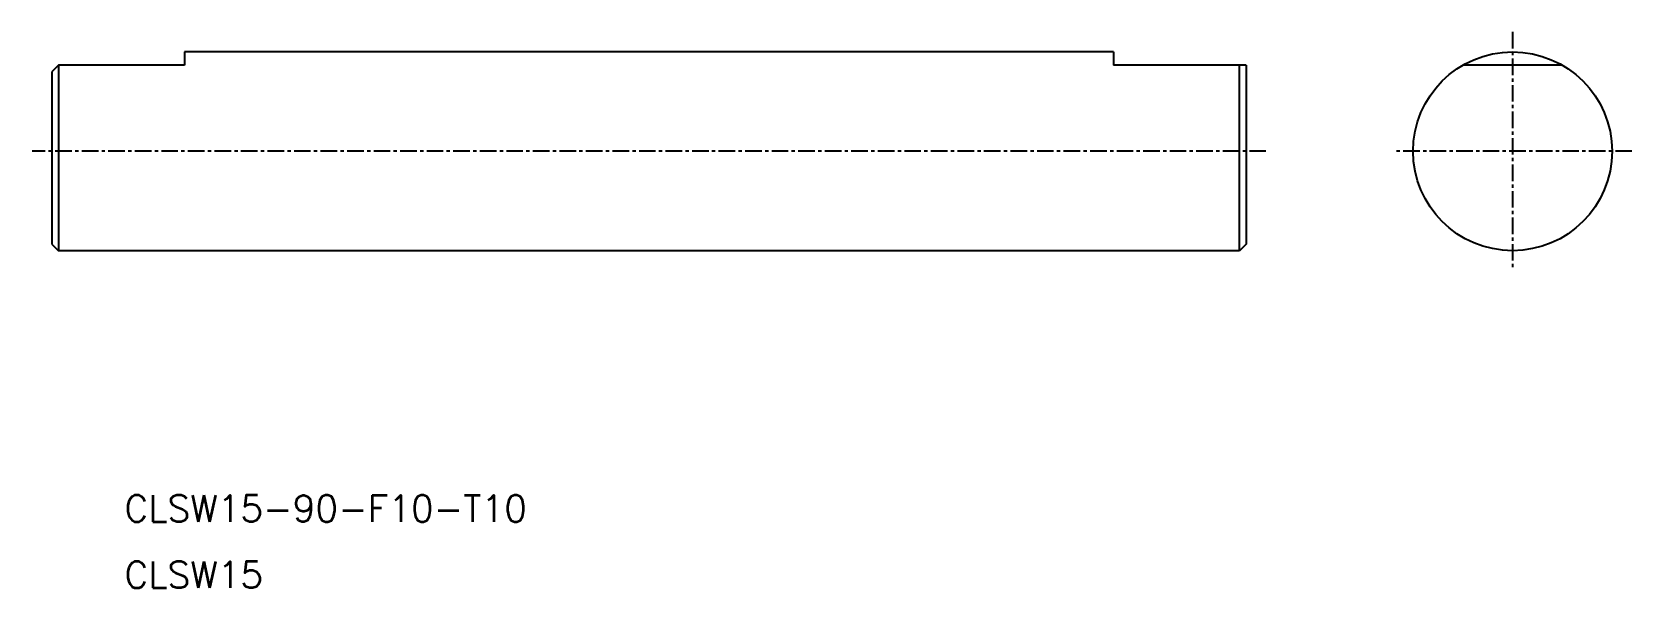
# Model space of a CAD drawing. Extents: x -19851 to -19730, y 30600 to 31575.
# Drawn here: x -19850.9 to -19730.3, y 31532.7 to 31574.6 of the extents above; entities outside this region: 1.
import ezdxf

# ---------------------------------------------------------------- set-up
doc = ezdxf.new("R2010")
doc.units = 0
doc.header["$PDMODE"] = 1
doc.linetypes.add('CENTER', pattern=[2, 1.25, -0.25, 0.25, -0.25])
doc.layers.get('0').update_dxf_attribs({"linetype": 'CONTINUOUS'})
doc.layers.add('CENTER', color=1, linetype='CENTER')
doc.styles.add('MISUMI', font='txt.shx')

msp = doc.modelspace()

# ---------------------------------------------------------------- linework, layer by layer
at = {"color": 7, "linetype": 'CONTINUOUS'}
for p, q in [((-19769.35, 31573.11), (-19839.35, 31573.11)), ((-19839.35, 31573.11), (-19839.35, 31572.11)), ((-19769.35, 31573.11), (-19769.35, 31572.11)), ((-19848.85, 31572.11), (-19849.35, 31571.61)), ((-19849.35, 31571.61), (-19849.35, 31558.61)), ((-19839.35, 31572.11), (-19848.85, 31572.11)), ((-19848.85, 31572.11), (-19848.85, 31558.11)), ((-19759.35, 31572.11), (-19769.35, 31572.11)), ((-19759.85, 31558.11), (-19759.85, 31572.11)), ((-19759.35, 31572.11), (-19759.35, 31558.61)), ((-19735.52, 31572.11), (-19743, 31572.11)), ((-19849.35, 31558.61), (-19848.85, 31558.11)), ((-19759.85, 31558.11), (-19848.85, 31558.11)), ((-19759.35, 31558.61), (-19759.85, 31558.11))]:
    msp.add_line(p, q, dxfattribs=at)
msp.add_circle((-19739.26, 31565.61), 7.5, dxfattribs=at)
msp.add_point((-19844.35, 30599.58), dxfattribs=at)
at = {"layer": 'CENTER', "color": 1, "linetype": 'CENTER'}
for p, q in [((-19739.26, 31574.61), (-19739.26, 31556.61)), ((-19757.85, 31565.61), (-19850.85, 31565.61)), ((-19730.26, 31565.61), (-19748.26, 31565.61))]:
    msp.add_line(p, q, dxfattribs=at)

# ---------------------------------------------------------------- texts
at = {"color": 7, "linetype": 'CONTINUOUS', "style": 'MISUMI'}
for s, p in [('CLSW15-90-F10-T10', (-19843.89, 31537.66)), ('CLSW15', (-19843.89, 31532.66))]:
    msp.add_text(s, height=2, dxfattribs=at).set_placement(p)

doc.saveas('drawing.dxf')
